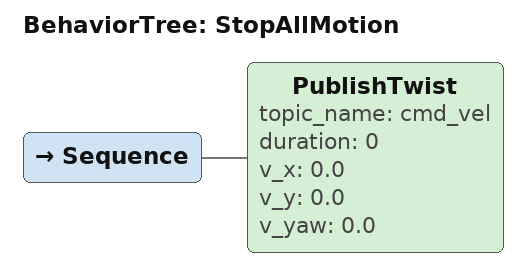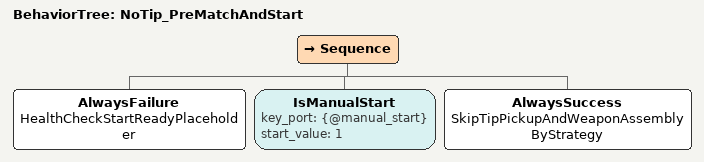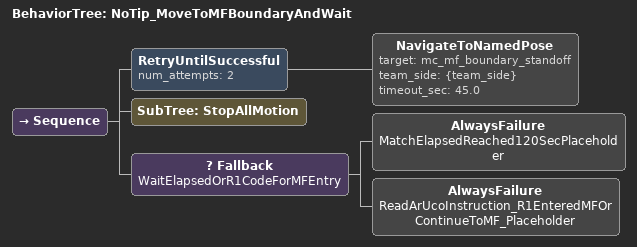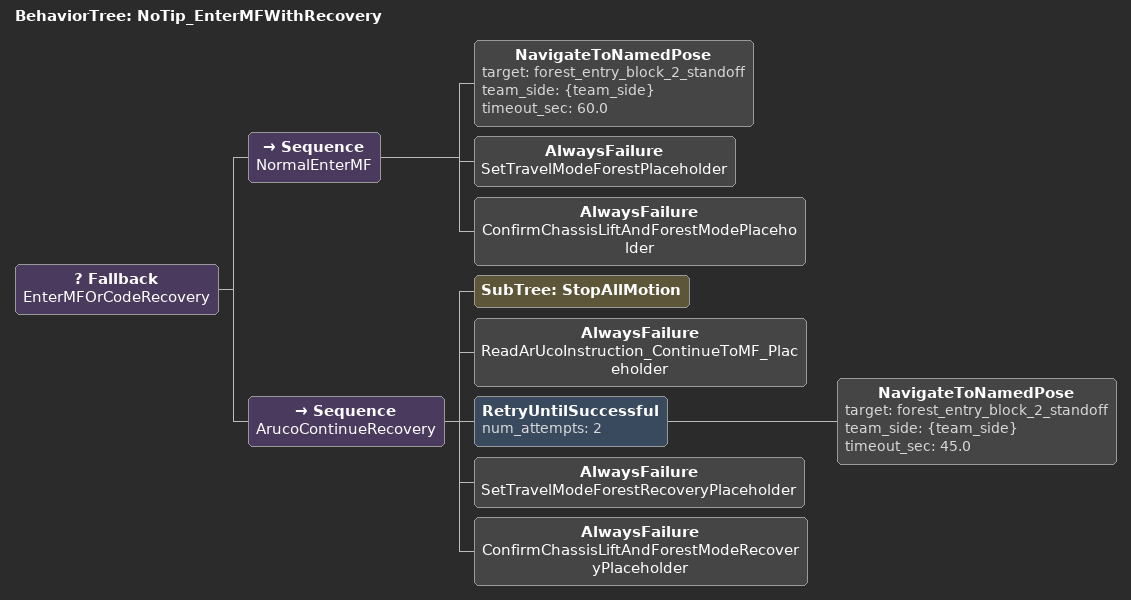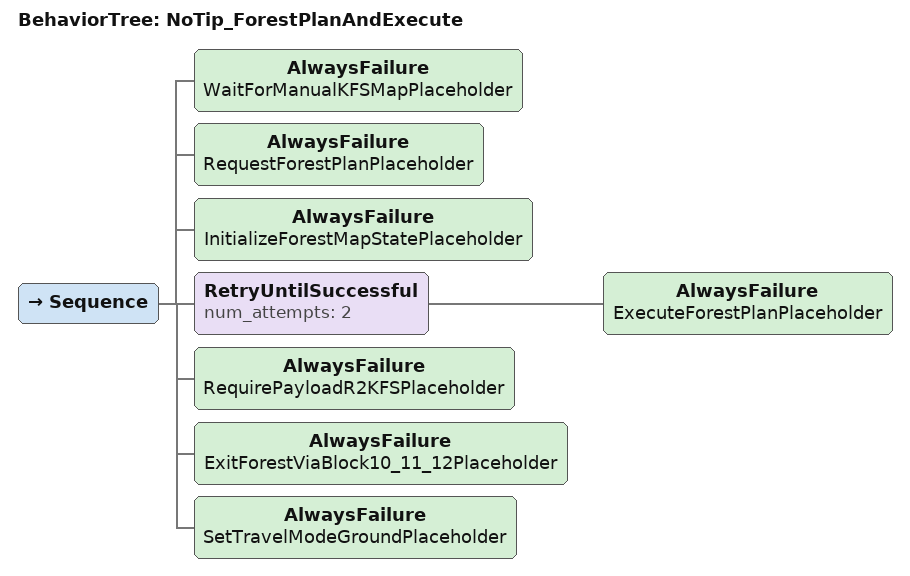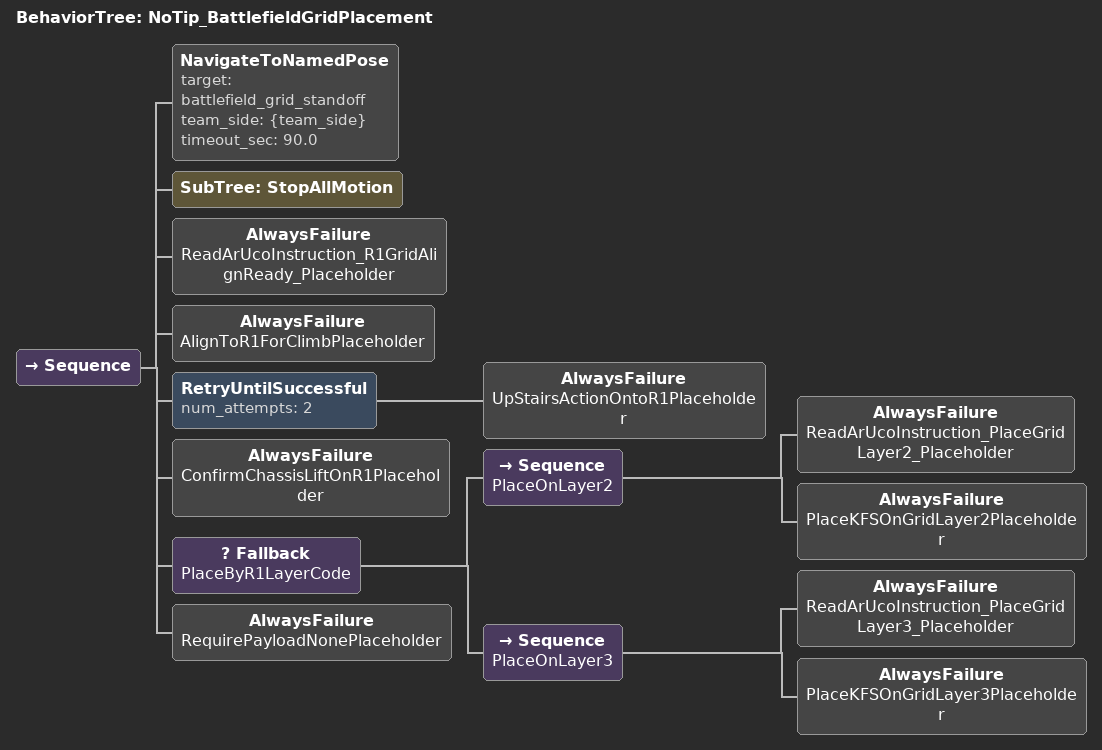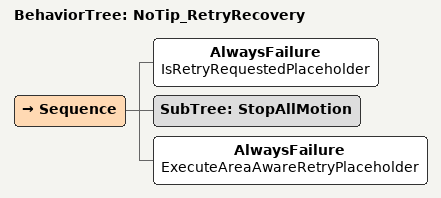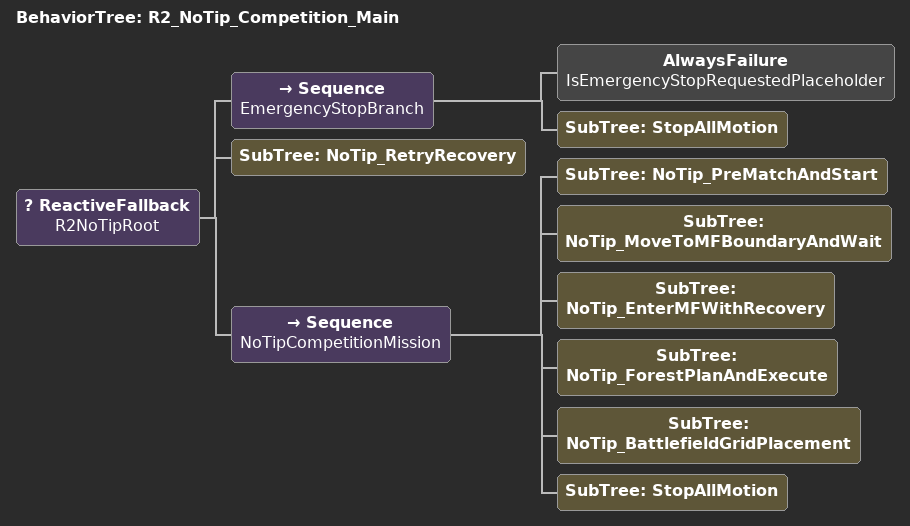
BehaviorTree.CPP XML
<?xml version="1.0" encoding="UTF-8"?>
<root BTCPP_format="4">

  <BehaviorTree ID="StopAllMotion">
    <Sequence>
      <PublishTwist topic_name="cmd_vel"
                    duration="0"
                    v_x="0.0"
                    v_y="0.0"
                    v_yaw="0.0"/>
    </Sequence>
  </BehaviorTree>

  <BehaviorTree ID="NoTip_PreMatchAndStart">
    <Sequence>
      <!-- TODO service/action: /r2/health/check_start_ready -->
      <AlwaysFailure name="HealthCheckStartReadyPlaceholder"/>

      <!-- Existing node: start when /manual_start >= 1. -->
      <IsManualStart key_port="{@manual_start}"
                     start_value="1"/>

      <!-- Strategy decision: skip the tip pickup and weapon assembly task. -->
      <AlwaysSuccess name="SkipTipPickupAndWeaponAssemblyByStrategy"/>
    </Sequence>
  </BehaviorTree>

  <BehaviorTree ID="NoTip_MoveToMFBoundaryAndWait">
    <Sequence>
      <!-- Existing node: navigate to the MC/MF boundary standby pose. -->
      <RetryUntilSuccessful num_attempts="2">
        <NavigateToNamedPose target="mc_mf_boundary_standoff"
                             team_side="{team_side}"
                             timeout_sec="45.0"/>
      </RetryUntilSuccessful>

      <SubTree ID="StopAllMotion"/>

      <Fallback name="WaitElapsedOrR1CodeForMFEntry">
        <AlwaysFailure name="MatchElapsedReached120SecPlaceholder"/>
        <AlwaysFailure name="ReadArUcoInstruction_R1EnteredMFOrContinueToMF_Placeholder"/>
      </Fallback>
    </Sequence>
  </BehaviorTree>

  <BehaviorTree ID="NoTip_EnterMFWithRecovery">
    <Fallback name="EnterMFOrCodeRecovery">
      <Sequence name="NormalEnterMF">
        <NavigateToNamedPose target="forest_entry_block_2_standoff"
                             team_side="{team_side}"
                             timeout_sec="60.0"/>
        <AlwaysFailure name="SetTravelModeForestPlaceholder"/>
        <AlwaysFailure name="ConfirmChassisLiftAndForestModePlaceholder"/>
      </Sequence>

      <Sequence name="ArucoContinueRecovery">
        <SubTree ID="StopAllMotion"/>
        <AlwaysFailure name="ReadArUcoInstruction_ContinueToMF_Placeholder"/>
        <RetryUntilSuccessful num_attempts="2">
          <NavigateToNamedPose target="forest_entry_block_2_standoff"
                               team_side="{team_side}"
                               timeout_sec="45.0"/>
        </RetryUntilSuccessful>
        <AlwaysFailure name="SetTravelModeForestRecoveryPlaceholder"/>
        <AlwaysFailure name="ConfirmChassisLiftAndForestModeRecoveryPlaceholder"/>
      </Sequence>
    </Fallback>
  </BehaviorTree>

  <BehaviorTree ID="NoTip_ForestPlanAndExecute">
    <Sequence>
      <AlwaysFailure name="WaitForManualKFSMapPlaceholder"/>

      <!-- TODO service/action wrapper around meilin_router/router_planner, currently topic1 -> topic2. -->
      <AlwaysFailure name="RequestForestPlanPlaceholder"/>

      <!--
        TODO state manager:
          Preserve initial_kfs_map, current_kfs_map, removed_r2_blocks,
          current_block, current_step_index and carrying_payload.
      -->
      <AlwaysFailure name="InitializeForestMapStatePlaceholder"/>

      <RetryUntilSuccessful num_attempts="2">
        <AlwaysFailure name="ExecuteForestPlanPlaceholder"/>
      </RetryUntilSuccessful>

      <AlwaysFailure name="RequirePayloadR2KFSPlaceholder"/>
      <AlwaysFailure name="ExitForestViaBlock10_11_12Placeholder"/>
      <AlwaysFailure name="SetTravelModeGroundPlaceholder"/>
    </Sequence>
  </BehaviorTree>

  <BehaviorTree ID="NoTip_BattlefieldGridPlacement">
    <Sequence>
      <NavigateToNamedPose target="battlefield_grid_standoff"
                           team_side="{team_side}"
                           timeout_sec="90.0"/>

      <SubTree ID="StopAllMotion"/>

      <!-- Wait until R1 manual operation has aligned R1/R2 at the grid. -->
      <AlwaysFailure name="ReadArUcoInstruction_R1GridAlignReady_Placeholder"/>

      <!-- TODO action: README mentions AlignToR1, but the action file is not present yet. -->
      <AlwaysFailure name="AlignToR1ForClimbPlaceholder"/>

      <!-- Climb onto R1 or the R1-supported position. -->
      <RetryUntilSuccessful num_attempts="2">
        <AlwaysFailure name="UpStairsActionOntoR1Placeholder"/>
      </RetryUntilSuccessful>
      <AlwaysFailure name="ConfirmChassisLiftOnR1Placeholder"/>

      <!-- R1 code selects the rack layer. Layer 2 exists in PlaceKFS.action;
           layer 3 still needs interface extension or a dedicated task action. -->
      <Fallback name="PlaceByR1LayerCode">
        <Sequence name="PlaceOnLayer2">
          <AlwaysFailure name="ReadArUcoInstruction_PlaceGridLayer2_Placeholder"/>
          <AlwaysFailure name="PlaceKFSOnGridLayer2Placeholder"/>
        </Sequence>

        <Sequence name="PlaceOnLayer3">
          <AlwaysFailure name="ReadArUcoInstruction_PlaceGridLayer3_Placeholder"/>
          <AlwaysFailure name="PlaceKFSOnGridLayer3Placeholder"/>
        </Sequence>
      </Fallback>

      <AlwaysFailure name="RequirePayloadNonePlaceholder"/>
    </Sequence>
  </BehaviorTree>

  <BehaviorTree ID="NoTip_RetryRecovery">
    <Sequence>
      <!-- TODO topic/service: /r2/retry/request + current zone/payload/map state. -->
      <AlwaysFailure name="IsRetryRequestedPlaceholder"/>
      <SubTree ID="StopAllMotion"/>
      <AlwaysFailure name="ExecuteAreaAwareRetryPlaceholder"/>
    </Sequence>
  </BehaviorTree>

  <BehaviorTree ID="R2_NoTip_Competition_Main">
    <ReactiveFallback name="R2NoTipRoot">
      <Sequence name="EmergencyStopBranch">
        <!-- TODO topic: /r2/safety/emergency_stop_state -->
        <AlwaysFailure name="IsEmergencyStopRequestedPlaceholder"/>
        <SubTree ID="StopAllMotion"/>
      </Sequence>

      <SubTree ID="NoTip_RetryRecovery"/>

      <Sequence name="NoTipCompetitionMission">
        <SubTree ID="NoTip_PreMatchAndStart"/>
        <SubTree ID="NoTip_MoveToMFBoundaryAndWait"/>
        <SubTree ID="NoTip_EnterMFWithRecovery"/>
        <SubTree ID="NoTip_ForestPlanAndExecute"/>
        <SubTree ID="NoTip_BattlefieldGridPlacement"/>
        <SubTree ID="StopAllMotion"/>
      </Sequence>
    </ReactiveFallback>
  </BehaviorTree>
</root>
